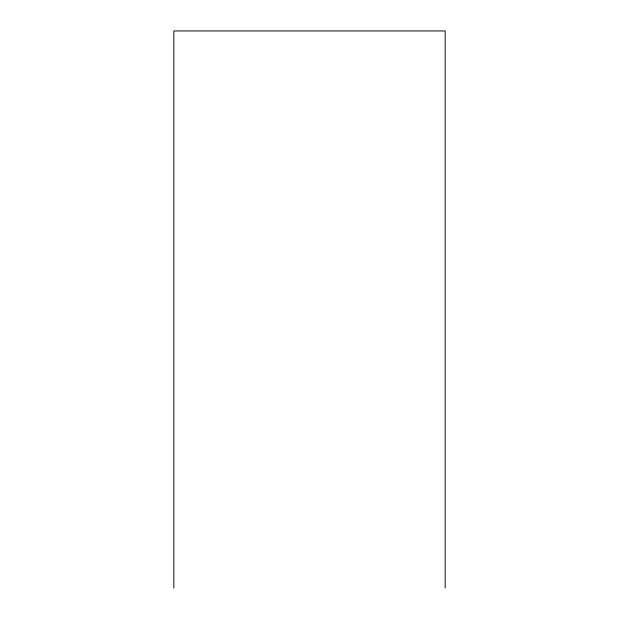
<?xml version="1.0" encoding="UTF-8"?>
<svg xmlns="http://www.w3.org/2000/svg" width="619" height="619" viewBox="0 0 619 619"><rect width="100%" height="100%" fill="white"/><g stroke="black" fill="none" stroke-linecap="round" stroke-linejoin="round"><path stroke-width="0.93" d="M445.177 588.05L445.177 30.95L173.823 30.95L173.823 588.05"/></g></svg>
